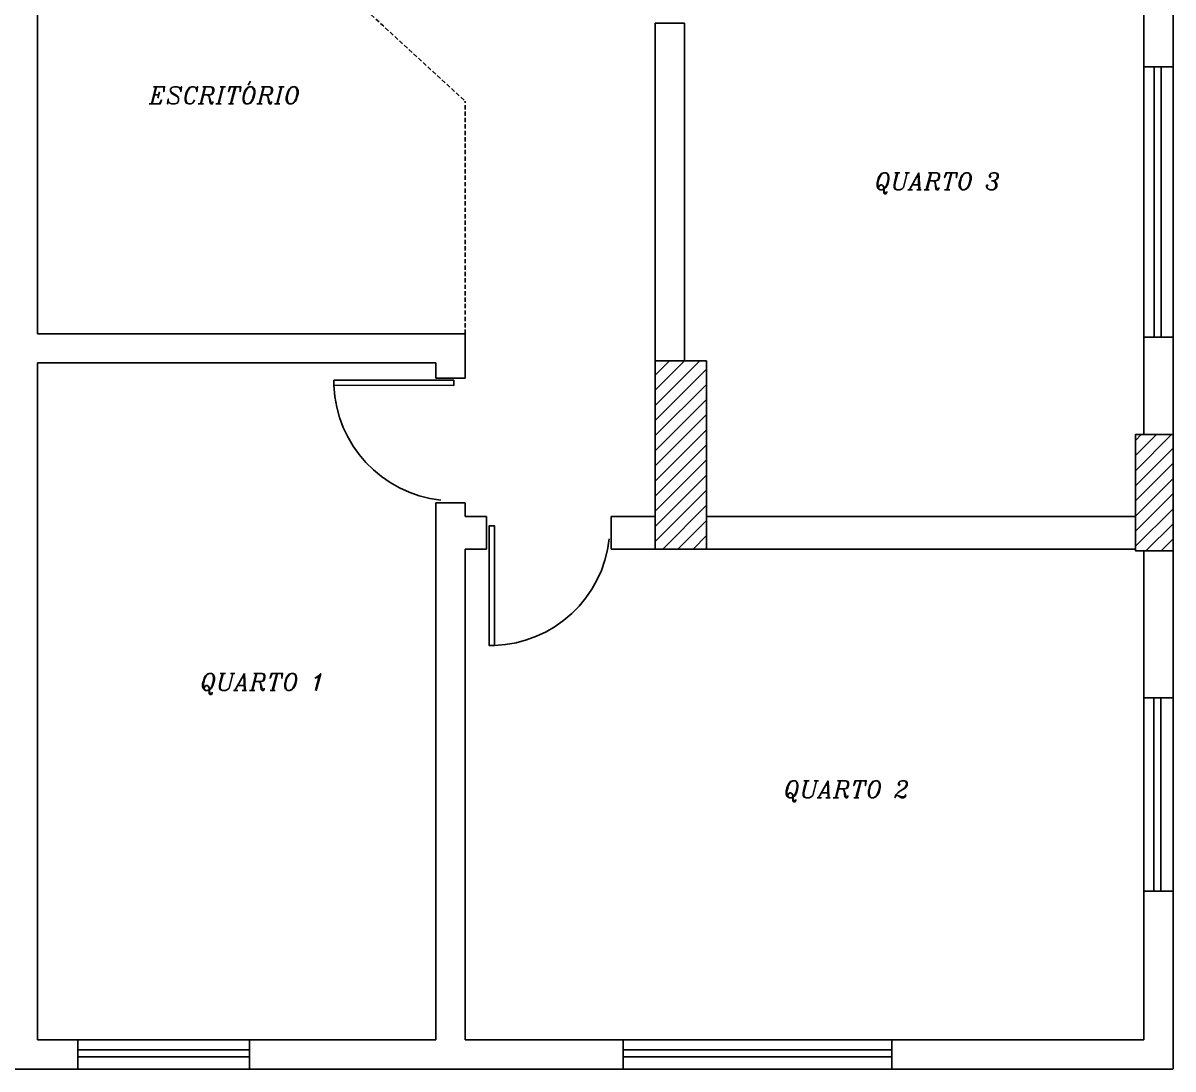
# Model space of a CAD drawing. Extents: x -175055 to -48386, y 10342 to 134050.
# Drawn here: x -166209 to -159489, y 14987 to 21102 of the extents above; entities that cross this region are included whole.
import ezdxf

# ---------------------------------------------------------------- set-up
doc = ezdxf.new("R2010")
doc.units = 0
doc.header["$LTSCALE"] = 50
doc.header["$MEASUREMENT"] = 0
doc.linetypes.add('HIDDENX2', pattern=[0.75, 0.5, -0.25])
doc.layers.get('0').update_dxf_attribs({"linetype": 'CONTINUOUS'})
doc.styles.add('ITALICC', font='italicc', dxfattribs={"height": 4})

# ---------------------------------------------------------------- blocks, each defined once
blk = doc.blocks.new('*X29')
at = {"color": 0}
for p, q in [((-2519.03, -592.17), (-2497.87, -571)), ((-2519.03, -583.33), (-2506.7, -571)), ((-2519.03, -574.49), (-2515.54, -571)), ((-2519.03, -601), (-2497.03, -579)), ((-2519.03, -609.84), (-2497.03, -587.84)), ((-2519.03, -618.68), (-2497.03, -596.68)), ((-2519.03, -627.52), (-2497.03, -605.52)), ((-2519.03, -636.36), (-2497.03, -614.36)), ((-2512.83, -639), (-2497.03, -623.2)), ((-2503.99, -639), (-2497.03, -632.04))]:
    blk.add_line(p, q, dxfattribs=at)
blk = doc.blocks.new('*X27')
at = {"color": 0}
for p, q in [((825, 703.68), (825, 733.68)), ((818.75, 709.93), (818.75, 729.73)), ((831.25, 697.43), (831.25, 727.43)), ((812.5, 716.18), (812.5, 723.48)), ((837.5, 691.18), (837.5, 721.18)), ((843.75, 684.93), (843.75, 714.93)), ((850, 678.68), (850, 708.68)), ((856.25, 672.43), (856.25, 702.43)), ((862.5, 666.18), (862.5, 696.18)), ((868.75, 659.93), (868.75, 689.93)), ((875, 653.68), (875, 683.68)), ((881.25, 647.43), (881.25, 677.43)), ((887.5, 641.18), (887.5, 671.18)), ((893.75, 634.93), (893.75, 664.93)), ((900, 628.68), (900, 658.68)), ((906.25, 622.43), (906.25, 652.43)), ((912.5, 616.18), (912.5, 646.18)), ((918.75, 609.93), (918.75, 639.93)), ((925, 603.68), (925, 633.68)), ((931.25, 597.43), (931.25, 627.43)), ((937.5, 599.28), (937.5, 621.18)), ((943.75, 605.53), (943.75, 614.93))]:
    blk.add_line(p, q, dxfattribs=at)

msp = doc.modelspace()

# ---------------------------------------------------------------- hatches: boundary and pattern name
at = {"linetype": 'Continuous'}
h = msp.add_hatch(dxfattribs=at)
h.set_pattern_fill('ANSI31', color=5, scale=500, style=0)
h.set_pattern_definition([(45, (-134490.56, 22936.23), (-44.19417, 44.19417), [])])
h.paths.add_polyline_path([(-162514, 18025.9), (-162214, 18025.9), (-162214, 19125.9), (-162514, 19125.9)])

# ---------------------------------------------------------------- linework, layer by layer
at = {"color": 5}
for p, q in [((-159488.5, 22145.9), (-159488.5, 19645.9)), ((-159658.5, 19825.9), (-159658.5, 21995.9)), ((-166123.9, 21835.6), (-166123.9, 19284.4)), ((-162344, 21101.2), (-162514, 21101.2)), ((-162514, 19125.9), (-162514, 21101.2)), ((-162344, 19125.9), (-162344, 21101.2)), ((-159658.5, 20845.9), (-159488.5, 20845.9)), ((-159598.5, 19265.9), (-159598.5, 20845.9)), ((-159488.5, 20845.9), (-159558.5, 20845.9)), ((-159558.5, 20845.9), (-159558.5, 19265.9)), ((-159658.5, 18695.9), (-159658.5, 19855.9)), ((-159658.5, 18705.9), (-159658.5, 19665.9)), ((-159488.5, 14987.7), (-159488.5, 19665.9)), ((-163625.8, 19284.4), (-166123.9, 19284.4)), ((-163625.8, 19284.4), (-163625.8, 19026.1)), ((-159658.5, 19265.9), (-159488.5, 19265.9)), ((-163795.8, 19114.4), (-166123.9, 19114.4)), ((-166123.9, 19114.4), (-166123.9, 15157.7)), ((-166123.9, 19114.4), (-166123.9, 15157.7)), ((-163795.8, 19114.4), (-163795.8, 19026.1)), ((-162514, 19125.9), (-162214, 19125.9)), ((-162514, 19125.9), (-162514, 18025.9)), ((-162214, 18025.9), (-162214, 19125.9)), ((-163625.8, 19026.1), (-163795.8, 19026.1)), ((-159488.5, 18615.9), (-159488.5, 18525.9)), ((-159488.5, 18415.9), (-159488.5, 18305.9)), ((-163625.8, 18296.1), (-163795.8, 18296.1)), ((-163795.8, 18296.1), (-163795.8, 15157.7)), ((-163625.8, 18296.1), (-163625.8, 18215.9)), ((-163625.8, 18215.9), (-163501.2, 18215.9)), ((-163501.2, 18215.9), (-163501.2, 18025.9)), ((-162771.2, 18215.9), (-162771.2, 18025.9)), ((-162771.2, 18215.9), (-162514, 18215.9)), ((-162214, 18215.9), (-159708.5, 18215.9)), ((-159488.5, 18195.9), (-159488.5, 18085.9)), ((-163625.8, 18025.9), (-163501.2, 18025.9)), ((-163625.8, 18025.9), (-163625.8, 15157.7)), ((-162771.2, 18025.9), (-159708.5, 18025.9)), ((-162514, 18025.9), (-162214, 18025.9)), ((-159708.5, 18025.9), (-159888.5, 18025.9)), ((-159658.5, 15157.7), (-159658.5, 18015.9)), ((-159488.5, 18055.9), (-159488.5, 18025.9)), ((-159488.5, 17156.8), (-159659.8, 17156.8)), ((-159599.8, 17156.8), (-159599.8, 16026.8)), ((-159559.8, 16026.8), (-159559.8, 17156.8)), ((-159659.8, 16026.8), (-159488.5, 16026.8)), ((-159599.8, 16026.8), (-159559.8, 16026.8)), ((-163795.8, 15157.7), (-166123.9, 15157.7)), ((-165888, 15157.7), (-165888, 14986.5)), ((-164885.9, 14986.5), (-164885.9, 15157.7)), ((-159658.5, 15157.7), (-163625.8, 15157.7)), ((-162701.8, 15157.7), (-162701.8, 14986.5)), ((-161132.1, 14986.5), (-161132.1, 15157.7)), ((-165888, 15097.7), (-165888, 15057.7)), ((-164885.9, 15097.7), (-165888, 15097.7)), ((-165888, 15057.7), (-164885.9, 15057.7)), ((-162701.8, 15097.7), (-162701.8, 15057.7)), ((-161132.1, 15097.7), (-162701.8, 15097.7)), ((-162701.8, 15057.7), (-161132.1, 15057.7)), ((-159488.5, 14986.5), (-166293.9, 14986.5))]:
    msp.add_line(p, q, dxfattribs=at)
at = {"color": 5, "linetype": 'HIDDENX2'}
for p in [(-164919.5, 21835.6), (-163625.8, 19284.4)]:
    msp.add_line(p, (-163625.8, 20645.1), dxfattribs=at)
at = {"color": 5}
for points in [[(-164392.1, 19013.5), (-163692.1, 19012.8), (-163692.1, 18982.8), (-164392.1, 18983.5)], [(-159488.5, 18015.9), (-159488.5, 18695.9), (-159708.5, 18695.9), (-159708.5, 18015.9)], [(-163453.8, 17462.2), (-163454.5, 18162.2), (-163484.5, 18162.2), (-163483.8, 17462.2)]]:
    msp.add_lwpolyline(points, close=True, dxfattribs=at)
msp.add_lwpolyline([(-159708.5, 18025.9), (-159718.5, 18025.9)], dxfattribs=at)
for centre, start, end in [((-163692.6, 19008.8), 182.07505, 263.83378), ((-163479.1, 18161.7), 272.07505, 353.83378)]:
    msp.add_arc(centre, 700, start, end, dxfattribs=at)

# ---------------------------------------------------------------- block references
at = {"color": 5, "xscale": 10, "yscale": 10, "zscale": 10, "rotation": 44.65857011352408}
msp.add_blockref('*X27', (-163959.2, 11139.9), dxfattribs=at)
at = {"color": 5, "xscale": 10, "yscale": 10, "zscale": 10}
msp.add_blockref('*X29', (-134518.2, 24405.9), dxfattribs=at)

# ---------------------------------------------------------------- texts
at = {"color": 5, "style": 'ITALICC'}
for s, p in [('ESCRITÓRIO', (-165471.7, 20628.6)), ('QUARTO 3', (-161230.1, 20126.6)), ('QUARTO 1', (-165171.9, 17199.7)), ('QUARTO 2', (-161761.4, 16572.2))]:
    msp.add_text(s, height=100, dxfattribs=at).set_placement(p)

doc.saveas('drawing.dxf')
